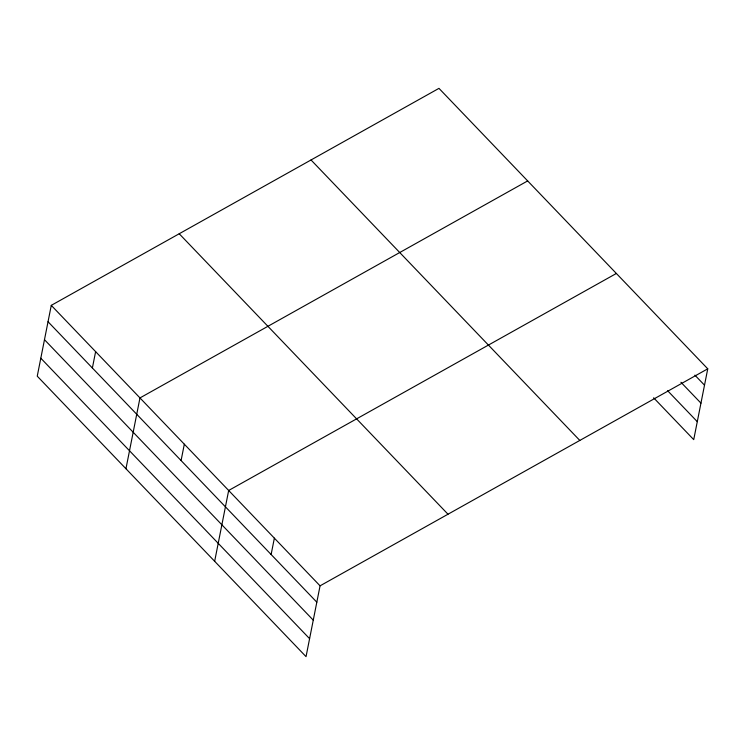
<?xml version="1.0" encoding="UTF-8"?>
<svg xmlns="http://www.w3.org/2000/svg" width="745" height="745" viewBox="0 0 745 745"><rect width="100%" height="100%" fill="white"/><g stroke="black" fill="none" stroke-linecap="round" stroke-linejoin="round"><path stroke-width="1.12" d="M51.275 305.366L37.25 376.178L306.037 656.643L320.061 585.831L707.75 368.822L438.963 88.357L51.275 305.366L320.061 585.831M92.38 368.002L95.621 351.64M125.952 468.735L139.967 397.923L527.665 180.914M181.082 460.559L184.322 444.197M214.653 561.283L228.668 490.471L616.366 273.462M271.124 554.513L274.365 538.151M707.75 368.822L693.725 439.634L653.644 397.811M694.889 375.145L704.509 385.184M680.911 382.241L700.952 403.147M667.622 390.715L697.283 421.661M311.028 159.97L579.815 440.435M179.21 233.753L447.996 514.218M48.034 321.728L316.821 602.193M44.477 339.692L313.263 620.157M40.807 358.205L309.594 638.67"/></g></svg>
